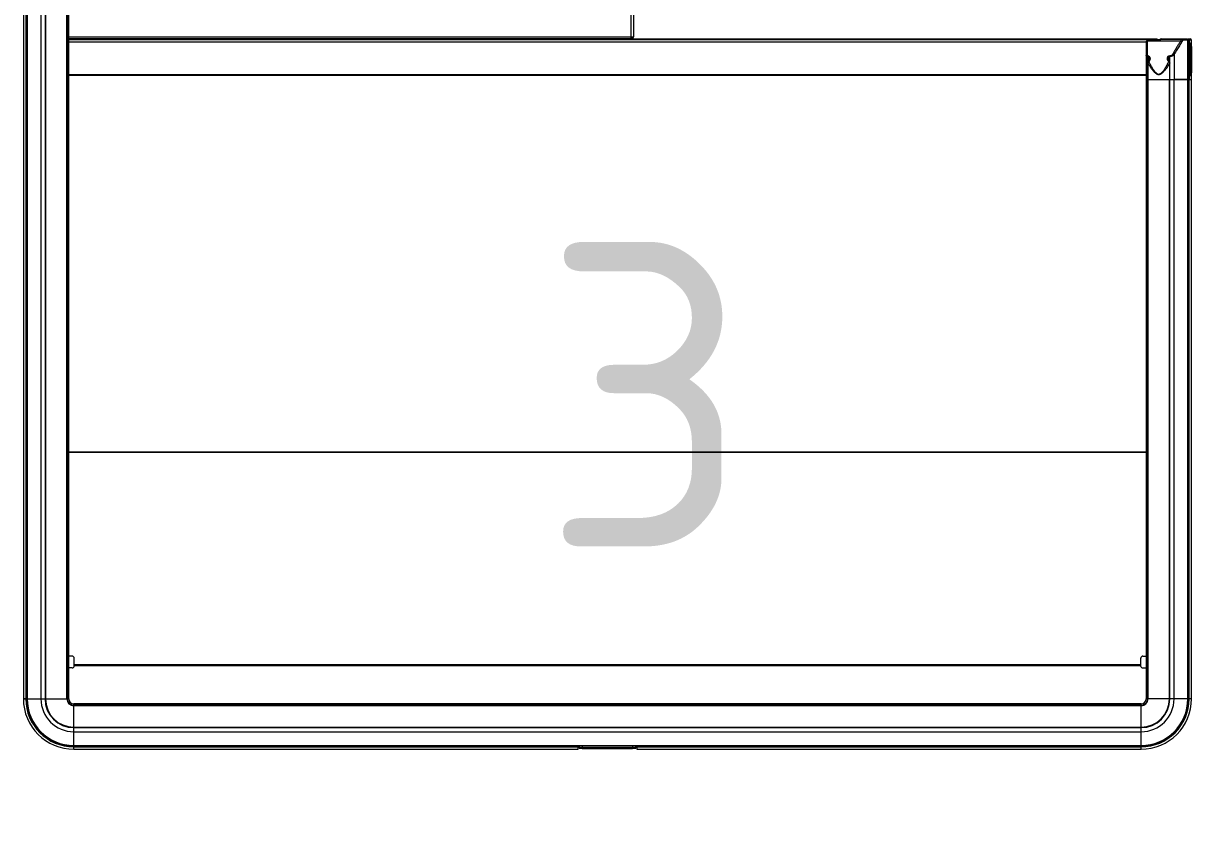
# Model space of a CAD drawing. Extents: x -150237 to 313168, y -187365 to 36962.
# Drawn here: x -37167 to -36017, y -166504 to -165721 of the extents above; entities that cross this region are included whole.
import ezdxf
from ezdxf.enums import TextEntityAlignment as Align

# ---------------------------------------------------------------- set-up
doc = ezdxf.new("R2010")
doc.units = 0
doc.header["$LTSCALE"] = 50
doc.header["$PDMODE"] = 34
doc.header["$PDSIZE"] = 20
doc.layers.get('0').update_dxf_attribs({"linetype": 'CONTINUOUS'})
doc.layers.get('Defpoints').update_dxf_attribs({"linetype": 'CONTINUOUS'})
doc.layers.add('оборудование', color=90, linetype='CONTINUOUS')
doc.styles.get("Standard").update_dxf_attribs({"font": 'isocpeur.ttf'})
doc.dimstyles.get("Standard").update_dxf_attribs({"dimscale": 0, "dimtxt": 180, "dimasz": 75, "dimexe": 0, "dimexo": 0, "dimgap": 30, "dimtad": 1, "dimdec": 0, "dimdsep": 46, "dimtxsty": 'Standard', "dimblk1": 'OPEN30', "dimblk2": 'OPEN30', "dimsah": 1, "dimcen": 25, "dimadec": 0, "dimazin": 0, "dimtfac": 1, "dimtdec": 0, "dimtmove": 0, "dimatfit": 3, "dimldrblk": 'OPEN30', "dimfxl": 1, "dimtolj": 1, "dimtzin": 0, "dimarcsym": 0})

# ---------------------------------------------------------------- blocks, each defined once
blk = doc.blocks.new('*U70')
at = {"layer": 'оборудование', "color": 1, "linetype": 'Continuous', "lineweight": 15}
for p, q in [((2250.3, 0), (49.7, 0)), ((49.7, -0.1), (49.7, 0)), ((49.7, -0.1), (49.7, -0.2)), ((49.7, -0.2), (49.7, -0.3)), ((49.7, -0.3), (49.7, -0.6)), ((49.7, -0.6), (49.7, -0.9)), ((49.7, -0.9), (49.7, -1.3)), ((49.7, -1.3), (49.7, -1.8)), ((49.7, -1.8), (49.7, -2.4)), ((2250.3, -2.4), (49.7, -2.4)), ((49.7, -2.4), (49.7, -3)), ((49.7, -3), (2250.3, -3)), ((49.7, -3.7), (49.7, -3)), ((49.7, -3.7), (49.8, -3.7)), ((2250.3, -3.7), (49.8, -3.7)), ((49.8, -17.2), (49.7, -17.2)), ((49.7, -17.2), (49.7, -21.1)), ((2250.3, -21.3), (49.7, -21.3)), ((49.7, -21.3), (49.7, -21.7)), ((49.7, -21.7), (49.7, -42.9)), ((2250.3, -21.7), (49.7, -21.7)), ((2250.3, -17.2), (49.8, -17.2)), ((49.7, -42.9), (2250.3, -42.9)), ((49.7, -42.9), (49.7, -43.3)), ((49.7, -43.3), (2250.3, -43.3)), ((49.7, -43.4), (49.7, -44.7)), ((49.7, -44.7), (2250.3, -44.7)), ((80.2, -48), (80.2, -44.7)), ((91.7, -48), (91.7, -44.7)), ((292.7, -44.7), (292.7, -1105.3)), ((293.1, -44.7), (293.1, -1105.3)), ((664.1, -44.7), (664.1, -1105.3)), ((664.7, -44.7), (664.7, -1105.3)), ((697.1, -44.7), (697.1, -1105.4)), ((699.4, -44.7), (699.4, -1119)), ((699.5, -572), (699.5, -44.7)), ((699.8, -597.6), (699.8, -44.7)), ((702, -44.7), (702, -598.3)), ((0, -49.7), (0, -546)), ((0, -49.7), (0.1, -49.7)), ((0, -49.7), (0.1, -49.7)), ((0, -49.7), (0, -49.7)), ((0.1, -49.7), (0.3, -49.7)), ((0.2, -49.7), (0.3, -49.7)), ((0.3, -49.7), (0.6, -49.7)), ((0.3, -49.7), (0.4, -49.7)), ((0.6, -49.7), (0.7, -49.7)), ((0.9, -49.7), (1, -49.7)), ((1.1, -49.7), (2.4, -49.7)), ((1.3, -49.7), (1.4, -49.7)), ((1.8, -49.7), (2.3, -49.7)), ((2.3, -49.7), (2.3, -546.3)), ((2.4, -49.7), (3, -49.7)), ((3, -547), (3, -49.7)), ((3, -49.7), (3.7, -49.7)), ((3.7, -49.7), (3.7, -1100.2)), ((17.2, -49.7), (17.2, -1100.2)), ((17.2, -49.7), (21.1, -49.7)), ((21.3, -49.7), (21.3, -1100.3)), ((21.3, -49.7), (21.7, -49.7)), ((21.7, -49.7), (21.7, -1100.3)), ((21.7, -49.7), (42.9, -49.7)), ((42.9, -1100.3), (42.9, -49.7)), ((42.9, -49.7), (43.3, -49.7)), ((43.3, -1100.3), (43.3, -49.7)), ((43.3, -49.7), (44.7, -49.7)), ((44.7, -1100.3), (44.7, -49.7)), ((81.6, -50), (82.5, -50)), ((82.5, -50), (82.5, -1100)), ((82.5, -50), (83.5, -50)), ((83.5, -50), (83.5, -1100)), ((83.5, -50), (89.7, -50)), ((699.5, -70.5), (699.8, -70.5)), ((699.5, -73.5), (699.8, -73.5)), ((699.8, -74.5), (699.5, -74.5)), ((699.5, -75), (699.8, -75)), ((699.5, -77.5), (699.8, -77.5)), ((699.5, -102.5), (699.8, -102.5)), ((699.5, -105), (699.8, -105)), ((699.5, -532.8), (699.8, -532.8)), ((699.5, -535.8), (699.8, -535.8)), ((0, -546), (0.1, -546)), ((0, -546), (0, -546)), ((0.1, -546), (0.3, -546)), ((0.3, -546), (0.6, -546)), ((0.6, -546), (0.9, -546)), ((1, -548), (0.8, -548)), ((0.8, -548), (0.8, -548.2)), ((1, -550.2), (0.8, -550.2)), ((0.8, -550.2), (0.8, -599.5)), ((0.9, -546), (1.3, -546)), ((1, -550.2), (1, -599.7)), ((1.3, -546), (1.8, -546)), ((1.7, -547), (1.7, -550.2)), ((3.1, -547), (1.7, -547)), ((3.1, -550.2), (1.7, -550.2)), ((1.7, -550.2), (1.7, -599.7)), ((1.8, -546), (1.8, -546.3)), ((1.8, -546), (2.3, -546)), ((2.3, -546), (2.2, -546)), ((2.2, -546), (2.2, -546)), ((3.1, -547), (3, -547)), ((3.1, -602.9), (3.1, -547)), ((699.4, -572), (699.5, -572)), ((699.4, -572.8), (699.8, -572.8)), ((699.5, -569.8), (699.8, -569.8)), ((699.5, -578), (699.4, -578)), ((699.5, -1116), (699.5, -578)), ((699.8, -597.6), (699.8, -598.3)), ((700.6, -598.3), (700.6, -598)), ((0, -604), (0, -1100.3)), ((0.1, -604), (0, -604)), ((0, -604), (0, -604)), ((0.3, -604), (0.1, -604)), ((0.6, -604), (0.3, -604)), ((0.9, -604), (0.6, -604)), ((1, -599.5), (0.8, -599.5)), ((1.3, -604), (0.9, -604)), ((1.7, -599.7), (1, -599.7)), ((1.8, -604), (1.3, -604)), ((3.1, -599.7), (1.7, -599.7)), ((1.7, -599.7), (1.7, -603)), ((3.1, -603), (1.7, -603)), ((1.8, -603.6), (1.8, -604)), ((2.3, -604), (1.8, -604)), ((2.2, -603.9), (2.3, -603.9)), ((2.2, -604), (2.2, -603.9)), ((2.3, -603.6), (2.3, -1100.3)), ((3, -1100.3), (3, -602.9)), ((3, -602.9), (3.1, -602.9)), ((699.8, -598.3), (700.6, -598.3)), ((702, -598.3), (741.6, -598.3)), ((702, -598.3), (702, -600.5)), ((741.6, -600.5), (702, -600.5)), ((17.2, -1100.2), (17.2, -1100.3)), ((17.2, -1100.3), (21.1, -1100.3)), ((21.3, -1100.3), (21.7, -1100.3)), ((21.7, -1100.3), (42.9, -1100.3)), ((42.9, -1100.3), (43.3, -1100.3)), ((43.4, -1100.3), (44.7, -1100.3)), ((80.2, -1102), (80.2, -1105.3)), ((81.6, -1100), (82.5, -1100)), ((82.5, -1100), (83.5, -1100)), ((83.5, -1100), (89.7, -1100)), ((91.7, -1102), (91.7, -1105.3)), ((659.7, -1105.3), (49.7, -1105.3)), ((49.7, -1106.7), (49.7, -1105.3)), ((659.7, -1106.7), (49.7, -1106.7)), ((49.7, -1107.1), (49.7, -1106.7)), ((49.7, -1128.3), (49.7, -1107.1)), ((659.7, -1107.1), (49.7, -1107.1)), ((683.5, -1105.3), (659.7, -1105.3)), ((659.7, -1105.3), (659.7, -1106.7)), ((676.1, -1106.7), (659.7, -1106.7)), ((659.7, -1106.7), (659.7, -1107.1)), ((659.7, -1107.1), (659.7, -1128.3)), ((675.8, -1107.1), (659.7, -1107.1)), ((677.3, -1108.1), (677.7, -1108.4)), ((677.4, -1107.1), (682.4, -1107.1)), ((677.9, -1107.4), (677.5, -1107.1)), ((682.3, -1107.6), (678.4, -1107.6)), ((682.4, -1107.1), (682.3, -1107.6)), ((683.1, -1107.2), (683, -1107.7)), ((684.2, -1106.6), (697.6, -1106.6)), ((696.7, -1105.3), (696.5, -1105.3)), ((697, -1105.4), (696.7, -1105.3)), ((697.7, -1106.6), (697.6, -1106.6)), ((697.7, -1139.2), (697.7, -1106.6)), ((698.6, -1117.2), (698.6, -1108.1)), ((698.6, -1108.1), (698.8, -1108.1)), ((698.8, -1117.2), (698.8, -1108.1)), ((677.8, -1126.9), (677.3, -1127.3)), ((698.6, -1117.2), (698.8, -1117.2)), ((699.4, -1119), (699.3, -1119)), ((699.4, -1116), (699.5, -1116)), ((699.5, -1140.4), (699.5, -1120)), ((699.5, -1120), (699.7, -1120)), ((699.7, -1120), (699.7, -1140.4)), ((49.7, -1128.3), (659.7, -1128.3)), ((49.7, -1128.7), (49.7, -1128.3)), ((49.7, -1128.7), (659.7, -1128.7)), ((49.7, -1132.8), (49.7, -1128.9)), ((49.7, -1132.8), (659.6, -1132.8)), ((659.6, -1132.8), (659.7, -1132.8)), ((675.8, -1128.3), (659.7, -1128.3)), ((659.7, -1128.3), (659.7, -1128.7)), ((659.7, -1128.7), (676.1, -1128.7)), ((659.7, -1128.7), (659.7, -1132.8)), ((684.5, -1132.8), (659.7, -1132.8)), ((676.6, -1128), (675.8, -1128.3)), ((682.4, -1128.4), (677.3, -1128.4)), ((677.3, -1128.4), (682.4, -1128.4)), ((677.5, -1128.3), (678.1, -1127.9)), ((678.4, -1127.7), (682.4, -1127.7)), ((683.1, -1127.7), (682.4, -1127.7)), ((682.4, -1127.7), (682.4, -1128.4)), ((682.4, -1128.4), (682.4, -1128.4)), ((683.1, -1128.4), (682.4, -1128.4)), ((683.1, -1127.7), (683.1, -1128.4)), ((683.1, -1128.4), (683.1, -1128.5)), ((49.7, -1146.3), (659.6, -1146.3)), ((49.7, -1147), (49.7, -1146.3)), ((659.7, -1147), (49.7, -1147)), ((49.7, -1147.7), (49.7, -1147)), ((49.7, -1147.7), (659.7, -1147.7)), ((49.7, -1148.2), (49.7, -1147.7)), ((49.7, -1148.9), (49.7, -1147.7)), ((49.7, -1148.7), (49.7, -1148.2)), ((49.7, -1149.1), (49.7, -1148.7)), ((49.7, -1149.4), (49.7, -1149.1)), ((49.7, -1149.7), (49.7, -1149.4)), ((49.7, -1149.7), (49.7, -1149.4)), ((49.7, -1149.9), (49.7, -1149.7)), ((49.7, -1149.8), (49.7, -1149.7)), ((49.7, -1150), (49.7, -1149.9)), ((49.7, -1150), (49.7, -1149.9)), ((49.7, -1150), (659.7, -1150)), ((49.7, -1150), (49.7, -1150)), ((659.7, -1146.3), (659.6, -1146.3)), ((659.7, -1146.3), (698.5, -1146.3)), ((659.7, -1146.6), (659.7, -1146.3)), ((659.7, -1146.6), (659.7, -1147)), ((659.7, -1147.1), (659.7, -1147)), ((698.5, -1147), (659.7, -1147)), ((659.7, -1147.1), (659.7, -1147.7)), ((698.5, -1147.7), (659.7, -1147.7)), ((659.7, -1147.7), (659.7, -1148.6)), ((659.7, -1148.7), (659.7, -1148.9)), ((659.7, -1149.1), (659.7, -1148.9)), ((659.7, -1149.1), (659.7, -1149.2)), ((659.7, -1149.4), (659.7, -1149.2)), ((659.7, -1149.4), (659.7, -1149.5)), ((659.7, -1149.7), (659.7, -1149.5)), ((659.7, -1149.9), (659.7, -1149.7)), ((659.7, -1149.9), (663.3, -1149.9)), ((659.7, -1150), (659.7, -1149.9)), ((659.7, -1150), (659.7, -1150)), ((663.3, -1149.6), (663.3, -1149.5)), ((663.3, -1149.8), (664.3, -1149.8)), ((664.3, -1149.1), (664.3, -1149.2)), ((664.3, -1149.9), (666.3, -1149.9)), ((665.5, -1149), (693.7, -1149)), ((665.5, -1149.1), (693.7, -1149.1)), ((666.3, -1149.7), (666.3, -1149.3)), ((666.3, -1149.9), (666.3, -1149.7)), ((675.7, -1149.9), (666.3, -1149.9)), ((676.4, -1149.9), (677.9, -1149.9)), ((678.6, -1149.8), (678.6, -1149.9)), ((684.3, -1149.9), (678.6, -1149.9)), ((679.3, -1149.9), (679.3, -1149.9)), ((684.7, -1149.9), (686.1, -1149.9)), ((686.1, -1149.8), (690.3, -1149.8)), ((686.5, -1149.8), (686.5, -1149.9)), ((692.3, -1149.9), (686.5, -1149.9)), ((690.5, -1149.4), (691, -1149.4)), ((690.5, -1149.5), (690.5, -1149.4)), ((690.5, -1149.4), (690.8, -1149.4)), ((690.8, -1149.5), (690.5, -1149.5)), ((690.8, -1149.4), (690.8, -1149.5)), ((690.9, -1149.4), (690.8, -1149.4)), ((691.1, -1149.4), (690.8, -1149.4)), ((690.8, -1149.4), (690.8, -1149.4)), ((690.8, -1149.4), (691, -1149.4)), ((690.8, -1149.4), (690.8, -1149.4)), ((690.9, -1149.4), (690.9, -1149.4)), ((691.1, -1149.4), (691.1, -1149.4)), ((691.4, -1149.5), (691.4, -1149.4)), ((691.8, -1149.5), (691.5, -1149.5)), ((691.5, -1149.5), (691.5, -1149.5)), ((691.6, -1149.4), (691.6, -1149.4)), ((692.6, -1149.9), (695.1, -1149.9)), ((695.1, -1149.2), (695.1, -1149.1)), ((695.1, -1149.2), (695.1, -1149.9)), ((695.1, -1149.8), (696.1, -1149.8)), ((696.1, -1149.2), (696.1, -1149.9)), ((696.1, -1149.9), (698.5, -1149.9)), ((698.5, -1141.5), (696.7, -1140.3)), ((699.5, -1140.4), (697.7, -1139.2)), ((698.5, -1146.3), (698.5, -1147)), ((698.5, -1147.7), (698.5, -1147)), ((698.5, -1149.9), (698.5, -1147.7)), ((699.7, -1140.4), (699.5, -1140.4)), ((699.7, -1146.5), (699.7, -1146.8))]:
    blk.add_line(p, q, dxfattribs=at)
at = {"layer": 'оборудование', "color": 1, "linetype": 'Continuous', "lineweight": 15, "flags": 128}
for points in [[(699.5, -572), (699.4, -572.6), (699.4, -572.8)], [(699.4, -577.2), (699.4, -577.4), (699.5, -578)], [(677.5, -1107.1), (677.6, -1107.1), (677.6, -1107.3), (677.6, -1107.5), (677.5, -1107.8), (677.3, -1108.1)], [(677.9, -1107.4), (678, -1107.4), (678, -1107.6), (678, -1107.8), (677.9, -1108.1), (677.7, -1108.4)], [(684.2, -1106.6), (684.2, -1106.3), (684.2, -1106.1), (684.1, -1105.9), (684, -1105.7), (683.9, -1105.5), (683.8, -1105.4), (683.7, -1105.3), (683.5, -1105.3)], [(677.8, -1126.9), (678, -1127.2), (678.1, -1127.5), (678.1, -1127.7), (678.1, -1127.9), (678, -1127.9)], [(699.5, -1116), (699.4, -1116.6), (699.4, -1116.8)], [(677.5, -1128.3), (677.5, -1128.3), (677.6, -1128.1), (677.6, -1127.9), (677.5, -1127.6), (677.3, -1127.3)]]:
    blk.add_lwpolyline(points, dxfattribs=at)
at = {"layer": 'оборудование', "color": 1, "linetype": 'Continuous', "lineweight": 15}
for centre, radius, start, end in [((49.7, -49.7), 49.7, 90.0004, 180), ((49.7, -49.7), 47.3, 90, 180), ((49.7, -49.7), 46.7, 90, 180), ((49.7, -49.7), 46, 90, 180), ((49.7, -49.7), 32.5, 90, 180), ((49.7, -49.7), 28.4, 89.9975, 179.996), ((49.7, -49.7), 28, 90, 180), ((49.7, -49.7), 6.83, 90, 180), ((49.7, -49.7), 6.39, 89.9826, 180), ((49.7, -49.7), 5, 90, 180), ((82, -48.3), 1.79, 171.9509, 258.5802), ((89.7, -48), 2, 270, 0), ((1.7, -602.3), 0.7, 180, 270), ((49.7, -1100.3), 49.7, 180.0004, 270), ((49.7, -1100.3), 47.3, 180, 270), ((49.7, -1100.3), 46.7, 180, 270), ((49.7, -1100.3), 46, 180, 270), ((49.7, -1100.3), 32.5, 180, 270), ((49.7, -1100.3), 28.4, 179.9975, 269.996), ((49.7, -1100.3), 28, 180, 270), ((49.7, -1100.3), 6.83, 180, 270), ((49.7, -1100.3), 6.39, 179.9826, 270), ((49.7, -1100.3), 5, 180, 270), ((82, -1101.8), 1.79, 101.4189, 188.0484), ((89.7, -1102), 2, 0, 90), ((675.7, -1107.1), 1.06, 339.1988, 20.7604), ((680.6, -1116.6), 9.16, 75.0861, 79.395), ((680.7, -1116.1), 9.18, 75.131, 79.4472), ((696.7, -1106.4), 1.06, 350.3884, 89.6627), ((696.4, -1106.5), 1.19, 355.9211, 73.3098), ((698.5, -1120), 1.25, 0, 43.946), ((675.6, -1128.3), 1.09, 340.8362, 19.4995), ((680.7, -1143.9), 15.5, 81.285, 83.8009), ((683.3, -1131.1), 2.1, 306.4546, 340.3512), ((696.2, -1138.9), 1.49, 286.4389, 349.0318), ((698.5, -1148.6), 1.25, 270, 0)]:
    blk.add_arc(centre, radius, start, end, dxfattribs=at)
for centre, ratio, start_param in [((698.8, -946.8), 0.563237, 3.076466), ((699.9, -946.8), 0.624207, 3.076177)]:
    blk.add_ellipse(centre, major_axis=(0, 203), ratio=ratio, start_param=start_param, end_param=3.077671, dxfattribs=at)
for points, knots in [([(49.7, -2.4), (49.7, -1.7), (49.7, -0.5), (49.7, 0.1), (49.7, 0), (49.7, -0.1)], [0, 0, 0, 0, 0.464529, 0.929058, 1, 1, 1, 1]), ([(49.7, -2.4), (49.7, -2.4), (49.7, -2.4), (49.7, -2.7), (49.7, -2.9), (49.7, -3), (49.7, -3)], [0, 0, 0, 0, 0.312751, 0.625502, 0.938284, 1, 1, 1, 1]), ([(49.7, -3), (49.7, -3.1), (49.7, -3.3), (49.7, -3.6), (49.7, -3.6), (49.7, -3.7)], [0, 0, 0, 0, 0.323428, 0.646817, 1, 1, 1, 1]), ([(49.7, -3.7), (49.7, -4.5), (49.7, -5.6), (49.7, -7.8), (49.7, -10), (49.7, -12.9), (49.7, -15.8), (49.7, -17.2)], [0, 0, 0, 0, 0.292467, 0.4386, 0.585269, 0.791121, 1, 1, 1, 1]), ([(49.7, -3.7), (49.7, -4.4), (49.7, -5.6), (49.7, -7.8), (49.7, -10), (49.7, -12.9), (49.7, -15.8), (49.7, -17.2)], [0, 0, 0, 0, 0.294332, 0.441396, 0.589009, 0.793024, 1, 1, 1, 1]), ([(49.7, -17.2), (49.7, -17.6), (49.7, -18.4), (49.7, -19.8), (49.7, -20.7), (49.7, -21)], [0, 0, 0, 0, 0.388609, 0.777229, 1, 1, 1, 1]), ([(49.7, -21.3), (49.7, -21.3), (49.7, -21.2), (49.7, -21.3), (49.7, -21.5), (49.7, -21.7), (49.7, -21.7)], [0, 0, 0, 0, 0.017259, 0.412003, 0.806746, 1, 1, 1, 1]), ([(49.7, -21.7), (49.7, -22.4), (49.7, -23.8), (49.7, -26.2), (49.7, -28.8), (49.7, -31.5), (49.7, -34.2), (49.7, -36.9), (49.7, -39.4), (49.7, -41.4), (49.7, -42.5), (49.7, -42.9)], [0, 0, 0, 0, 0.116692, 0.233385, 0.350076, 0.466769, 0.583461, 0.700153, 0.816847, 0.93354, 1, 1, 1, 1]), ([(49.7, -43.3), (49.7, -43.3), (49.7, -43.3), (49.7, -43.1), (49.7, -42.9), (49.7, -42.9)], [0, 0, 0, 0, 0.397504, 0.795054, 1, 1, 1, 1]), ([(49.7, -43.5), (49.7, -43.5), (49.7, -43.8), (49.7, -44.2), (49.7, -44.5), (49.7, -44.7), (49.7, -44.7), (49.7, -44.7)], [0, 0, 0, 0, 0.042709, 0.333187, 0.623662, 0.914118, 1, 1, 1, 1]), ([(0.6, -49.7), (0.6, -49.7), (0.7, -49.7), (0.9, -49.7), (1, -49.7)], [0, 0, 0, 0, 0.076914, 1, 1, 1, 1]), ([(2.4, -49.7), (2.4, -49.7), (2.4, -49.7), (2.7, -49.7), (2.9, -49.7), (3, -49.7), (3, -49.7)], [0, 0, 0, 0, 0.312755, 0.625544, 0.938283, 1, 1, 1, 1]), ([(3.7, -49.7), (3.6, -49.7), (3.6, -49.7), (3.3, -49.7), (3.1, -49.7), (3, -49.7)], [0, 0, 0, 0, 0.323431, 0.646835, 1, 1, 1, 1]), ([(3.7, -49.7), (4.4, -49.7), (5.6, -49.7), (7.8, -49.7), (10, -49.7), (12.9, -49.7), (15.8, -49.7), (17.2, -49.7)], [0, 0, 0, 0, 0.294332, 0.441396, 0.589008, 0.793023, 1, 1, 1, 1]), ([(3.7, -49.7), (4.2, -49.7), (5.2, -49.7), (7.3, -49.7), (9.9, -49.7), (13.1, -49.7), (15.9, -49.7), (17.2, -49.7)], [0, 0, 0, 0, 0.210211, 0.410235, 0.599269, 0.80742, 1, 1, 1, 1]), ([(17.2, -49.7), (17.6, -49.7), (18.4, -49.7), (19.8, -49.7), (20.7, -49.7), (21, -49.7)], [0, 0, 0, 0, 0.388603, 0.777227, 1, 1, 1, 1]), ([(21.3, -49.7), (21.3, -49.7), (21.2, -49.7), (21.3, -49.7), (21.5, -49.7), (21.7, -49.7), (21.7, -49.7)], [0, 0, 0, 0, 0.023065, 0.415486, 0.807959, 1, 1, 1, 1]), ([(21.7, -49.7), (22.4, -49.7), (23.8, -49.7), (26.2, -49.7), (28.8, -49.7), (31.5, -49.7), (34.2, -49.7), (36.9, -49.7), (39.4, -49.7), (41.4, -49.7), (42.5, -49.7), (42.9, -49.7)], [0, 0, 0, 0, 0.116691, 0.233386, 0.350079, 0.466772, 0.583463, 0.700152, 0.816846, 0.933538, 1, 1, 1, 1]), ([(42.9, -49.7), (43, -49.7), (43.2, -49.7), (43.3, -49.7), (43.3, -49.7), (43.3, -49.7)], [0, 0, 0, 0, 0.397529, 0.795061, 1, 1, 1, 1]), ([(43.3, -49.7), (43.4, -49.7), (43.7, -49.7), (44.2, -49.7), (44.5, -49.7), (44.7, -49.7), (44.7, -49.7), (44.7, -49.7)], [0, 0, 0, 0, 0.104517, 0.376222, 0.647956, 0.919666, 1, 1, 1, 1]), ([(1.7, -547), (1.6, -547), (1.4, -547), (1.1, -547.1), (1, -547.4), (1, -547.6), (1, -547.7)], [0, 0, 0, 0, 0.249989, 0.499989, 0.749998, 1, 1, 1, 1]), ([(1, -547.7), (1, -547.7), (1, -547.8), (1, -548.4), (1, -549.2), (1, -549.9), (1, -550.2)], [0, 0, 0, 0, 0.249999, 0.500003, 0.750001, 1, 1, 1, 1]), ([(1.7, -550.2), (1.6, -550.2), (1.4, -550.2), (1.1, -550.2), (1, -550.2), (1, -550.2), (1, -550.2)], [0, 0, 0, 0, 0.249991, 0.5, 0.750009, 1, 1, 1, 1]), ([(2.4, -547), (2.3, -546.9), (2.1, -546.8), (1.9, -546.5), (1.8, -546.3), (1.8, -546.1), (2, -546), (2.1, -546), (2.2, -546)], [0, 0, 0, 0, 0.172555, 0.343743, 0.550557, 0.707465, 0.864946, 1, 1, 1, 1]), ([(2.3, -546.3), (2.3, -546.3), (2.3, -546.3), (2.4, -546.5), (2.6, -546.7), (2.8, -546.9), (3, -546.9), (3, -547)], [0, 0, 0, 0, 0.055693, 0.314579, 0.6135289, 0.8937293, 1, 1, 1, 1]), ([(702, -598.3), (701.7, -598.3), (701.2, -598.1), (700.5, -598), (700, -597.8), (699.8, -597.7), (699.8, -597.6), (699.8, -597.6)], [0, 0, 0, 0, 0.2191476, 0.4383133, 0.65748, 0.8766474, 1, 1, 1, 1]), ([(1, -599.7), (1, -600), (1, -600.5), (1, -601.1), (1, -601.5), (1, -601.9), (1, -602.2), (1, -602.2), (1, -602.3)], [0, 0, 0, 0, 0.239444, 0.369913, 0.500004, 0.630473, 0.760562, 1, 1, 1, 1]), ([(2.2, -603.9), (2.1, -603.9), (2, -603.9), (1.8, -603.8), (1.8, -603.6), (1.9, -603.4), (2, -603.2), (2.3, -603), (2.4, -602.9), (2.4, -602.9)], [0, 0, 0, 0, 0.14039, 0.280744, 0.423368, 0.579145, 0.759093, 0.964263, 1, 1, 1, 1]), ([(3, -602.9), (2.9, -603), (2.7, -603.1), (2.5, -603.4), (2.3, -603.6), (2.3, -603.6), (2.4, -603.6)], [0, 0, 0, 0, 0.265902, 0.594085, 0.924212, 1, 1, 1, 1]), ([(699.8, -598.3), (699.8, -598.6), (699.8, -599.1), (700.2, -599.7), (700.8, -600.2), (701.4, -600.5), (701.8, -600.5), (702, -600.5)], [0, 0, 0, 0, 0.219144, 0.438311, 0.657475, 0.876648, 1, 1, 1, 1]), ([(700.6, -598.3), (700.6, -598.5), (700.6, -598.8), (700.9, -599.2), (701.3, -599.6), (701.6, -599.7), (701.9, -599.7), (702, -599.7)], [0, 0, 0, 0, 0.225565, 0.451162, 0.676753, 0.902344, 1, 1, 1, 1]), ([(0, -1100.3), (4.4, -1100.3), (5.5, -1100.3), (7.7, -1100.3), (9.9, -1100.3), (12.9, -1100.3), (15.8, -1100.3), (17.2, -1100.3)], [0, 0, 0, 0, 0.292467, 0.438601, 0.585268, 0.79112, 1, 1, 1, 1]), ([(3.7, -1100.3), (4.4, -1100.3), (5.6, -1100.3), (7.8, -1100.3), (10, -1100.3), (12.9, -1100.3), (15.8, -1100.3), (17.2, -1100.3)], [0, 0, 0, 0, 0.294332, 0.441396, 0.589008, 0.793023, 1, 1, 1, 1]), ([(17.2, -1100.3), (17.6, -1100.3), (18.4, -1100.3), (19.8, -1100.3), (20.7, -1100.3), (21, -1100.3)], [0, 0, 0, 0, 0.388603, 0.777227, 1, 1, 1, 1]), ([(21.3, -1100.3), (21.3, -1100.3), (21.2, -1100.3), (21.3, -1100.3), (21.5, -1100.3), (21.7, -1100.3), (21.7, -1100.3)], [0, 0, 0, 0, 0.017276, 0.412022, 0.806821, 1, 1, 1, 1]), ([(21.7, -1100.3), (22.4, -1100.3), (23.8, -1100.3), (26.2, -1100.3), (28.8, -1100.3), (31.5, -1100.3), (34.2, -1100.3), (36.9, -1100.3), (39.4, -1100.3), (41.4, -1100.3), (42.5, -1100.3), (42.9, -1100.3)], [0, 0, 0, 0, 0.116691, 0.233386, 0.350079, 0.466772, 0.583463, 0.700152, 0.816846, 0.933538, 1, 1, 1, 1]), ([(43.3, -1100.3), (43.3, -1100.3), (43.3, -1100.3), (43.1, -1100.3), (42.9, -1100.3), (42.9, -1100.3)], [0, 0, 0, 0, 0.397519, 0.795084, 1, 1, 1, 1]), ([(43.5, -1100.3), (43.5, -1100.3), (43.8, -1100.3), (44.2, -1100.3), (44.5, -1100.3), (44.7, -1100.3), (44.7, -1100.3), (44.7, -1100.3)], [0, 0, 0, 0, 0.042732, 0.333183, 0.623666, 0.914123, 1, 1, 1, 1]), ([(49.7, -1106.6), (49.7, -1106.5), (49.7, -1106.2), (49.7, -1105.8), (49.7, -1105.5), (49.7, -1105.3), (49.7, -1105.3), (49.7, -1105.3)], [0, 0, 0, 0, 0.063323, 0.347528, 0.631764, 0.915968, 1, 1, 1, 1]), ([(49.7, -1107.1), (49.7, -1107), (49.7, -1106.8), (49.7, -1106.7), (49.7, -1106.7), (49.7, -1106.7)], [0, 0, 0, 0, 0.397551, 0.795072, 1, 1, 1, 1]), ([(49.7, -1128.3), (49.7, -1127.6), (49.7, -1126.2), (49.7, -1123.8), (49.7, -1121.2), (49.7, -1118.5), (49.7, -1115.8), (49.7, -1113.1), (49.7, -1110.6), (49.7, -1108.6), (49.7, -1107.5), (49.7, -1107.1)], [0, 0, 0, 0, 0.116692, 0.233384, 0.350078, 0.46677, 0.583462, 0.700154, 0.816845, 0.933538, 1, 1, 1, 1]), ([(675.8, -1128.3), (675.3, -1128), (674.2, -1127.3), (672.5, -1126.2), (670.9, -1125.1), (669.5, -1124.1), (668.3, -1123.2), (667.3, -1122.3), (666.4, -1121.4), (665.7, -1120.6), (665.1, -1119.7), (664.6, -1118.8), (664.5, -1117.7), (664.6, -1116.9), (664.9, -1116.2), (665.2, -1115.6), (665.6, -1114.9), (666.4, -1114.1), (667.3, -1113.2), (668.3, -1112.3), (669.3, -1111.4), (670.4, -1110.7), (671.5, -1109.9), (672.5, -1109.2), (673.7, -1108.4), (674.8, -1107.8), (675.5, -1107.3), (675.8, -1107.1)], [0, 0, 0, 0, 0.062388, 0.124648, 0.194527, 0.249367, 0.292422, 0.334104, 0.373821, 0.407556, 0.436545, 0.467997, 0.499425, 0.530824, 0.546008, 0.562328, 0.591387, 0.625232, 0.665388, 0.707428, 0.750667, 0.790935, 0.831069, 0.875112, 0.912774, 0.963954, 1, 1, 1, 1]), ([(677.3, -1127.3), (676.1, -1126.7), (673.8, -1125.6), (670.9, -1123.9), (668.6, -1122.4), (667, -1121.1), (665.9, -1120.1), (665.3, -1119.2), (665.1, -1118.7), (664.9, -1118.3), (664.9, -1117.7), (664.9, -1117.2), (665.1, -1116.5), (665.6, -1115.8), (666.3, -1115), (667.1, -1114.3), (668, -1113.5), (669.2, -1112.7), (670.7, -1111.7), (672.7, -1110.5), (675, -1109.3), (676.6, -1108.5), (677.3, -1108.1)], [0, 0, 0, 0, 0.124134, 0.248722, 0.316669, 0.373481, 0.436156, 0.452686, 0.46767, 0.483884, 0.499226, 0.514569, 0.530733, 0.56222, 0.59114, 0.625246, 0.662094, 0.703892, 0.750745, 0.831918, 0.916603, 1, 1, 1, 1]), ([(676.1, -1106.7), (676.1, -1106.7), (676, -1106.7), (675.9, -1106.9), (675.9, -1107.1), (675.8, -1107.1)], [0, 0, 0, 0, 0.458142, 0.698477, 1, 1, 1, 1]), ([(675.8, -1107.1), (676, -1107.2), (676.3, -1107.3), (676.6, -1107.4), (676.7, -1107.5)], [0, 0, 0, 0, 0.4782703, 1, 1, 1, 1]), ([(676.7, -1106.8), (676.6, -1106.7), (676.5, -1106.7), (676.4, -1106.7), (676.3, -1106.7), (676.2, -1106.7), (676.2, -1106.7), (676.1, -1106.7)], [0, 0, 0, 0, 0.360163, 0.596351, 0.695734, 0.79252, 1, 1, 1, 1]), ([(677.5, -1107.1), (677.4, -1107), (677.1, -1106.9), (676.8, -1106.8), (676.7, -1106.8)], [0, 0, 0, 0, 0.550055, 1, 1, 1, 1]), ([(676.7, -1107.5), (676.8, -1107.6), (677.1, -1107.8), (677.2, -1108), (677.3, -1108.1)], [0, 0, 0, 0, 0.4752598, 1, 1, 1, 1]), ([(683, -1107.7), (682.9, -1107.8), (682.9, -1107.9), (682.8, -1108.2), (682.5, -1108.5), (681.7, -1109), (680.6, -1109.2), (679.1, -1109.1), (678.2, -1108.6), (677.7, -1108.4)], [0, 0, 0, 0, 0.030613, 0.063256, 0.126214, 0.251697, 0.501508, 0.750239, 1, 1, 1, 1]), ([(679.7, -1107.9), (679.3, -1107.8), (678.7, -1107.8), (678.1, -1107.5), (677.9, -1107.4)], [0, 0, 0, 0, 0.571984, 1, 1, 1, 1]), ([(682.3, -1107.6), (682.3, -1107.6), (681.9, -1107.8), (681, -1107.8), (680.1, -1107.8), (679.7, -1107.9)], [0, 0, 0, 0, 0.030235, 0.4993, 1, 1, 1, 1]), ([(682.4, -1107.1), (682.4, -1106.9), (682.4, -1106.7), (682.6, -1106.2), (682.8, -1105.7), (683.1, -1105.5), (683.3, -1105.3), (683.4, -1105.3), (683.5, -1105.3)], [0, 0, 0, 0, 0.123069, 0.251568, 0.501011, 0.751476, 0.84399, 1, 1, 1, 1]), ([(683.1, -1107.2), (683.1, -1107.2), (683.1, -1107), (683.3, -1106.8), (683.7, -1106.6), (684, -1106.6), (684.2, -1106.6)], [0, 0, 0, 0, 0.116281, 0.251552, 0.502552, 1, 1, 1, 1]), ([(696.5, -1105.3), (695.3, -1105.3), (692.9, -1105.3), (688.5, -1105.3), (685.2, -1105.3), (683.5, -1105.3)], [0, 0, 0, 0, 0.333227, 0.66676, 1, 1, 1, 1]), ([(698.8, -1108.1), (698.7, -1107.8), (698.7, -1107.2), (698.3, -1106.3), (697.7, -1105.6), (697.2, -1105.4), (697, -1105.4)], [0, 0, 0, 0, 0.225812, 0.473599, 0.734098, 1, 1, 1, 1]), ([(697.7, -1106.6), (697.8, -1106.6), (698, -1106.7), (698.3, -1107), (698.5, -1107.4), (698.6, -1107.8), (698.6, -1108), (698.6, -1108.1)], [0, 0, 0, 0, 0.2506699, 0.5004241, 0.7496022, 0.8756872, 1, 1, 1, 1]), ([(677.8, -1126.9), (678.3, -1126.7), (679.2, -1126.2), (680.7, -1126.1), (682, -1126.4), (682.7, -1126.9), (683, -1127.3), (683.1, -1127.5), (683.1, -1127.7), (683.1, -1127.7)], [0, 0, 0, 0, 0.249569, 0.498908, 0.748632, 0.873849, 0.936747, 0.969022, 1, 1, 1, 1]), ([(698.6, -1117.2), (698.6, -1117.5), (698.6, -1118.1), (698.8, -1118.9), (699.1, -1119.6), (699.4, -1119.9), (699.5, -1120)], [0, 0, 0, 0, 0.249208, 0.499052, 0.749258, 1, 1, 1, 1]), ([(699.4, -1119.1), (699.3, -1119), (699.1, -1118.8), (698.9, -1118.4), (698.8, -1117.9), (698.8, -1117.4), (698.8, -1117.2)], [0, 0, 0, 0, 0.252348, 0.50132, 0.748436, 1, 1, 1, 1]), ([(699.5, -1120), (699.6, -1119.9), (699.6, -1119.7), (699.6, -1119.5), (699.5, -1119.3), (699.4, -1119.2), (699.4, -1119.1)], [0, 0, 0, 0, 0.3024137, 0.5127742, 0.795172, 1, 1, 1, 1]), ([(49.7, -1128.7), (49.7, -1128.7), (49.7, -1128.8), (49.7, -1128.7), (49.7, -1128.5), (49.7, -1128.4), (49.7, -1128.3)], [0, 0, 0, 0, 0.023065, 0.415482, 0.807923, 1, 1, 1, 1]), ([(49.7, -1132.8), (49.7, -1132.4), (49.7, -1131.6), (49.7, -1130.2), (49.7, -1129.3), (49.7, -1129)], [0, 0, 0, 0, 0.388614, 0.777226, 1, 1, 1, 1]), ([(49.7, -1146.3), (49.7, -1145.8), (49.7, -1144.8), (49.7, -1142.7), (49.7, -1140.1), (49.7, -1136.9), (49.7, -1134.1), (49.7, -1132.8)], [0, 0, 0, 0, 0.210212, 0.410236, 0.59927, 0.807419, 1, 1, 1, 1]), ([(49.7, -1146.3), (49.7, -1145.6), (49.7, -1144.4), (49.7, -1142.2), (49.7, -1140), (49.7, -1137.1), (49.7, -1134.2), (49.7, -1132.8)], [0, 0, 0, 0, 0.294332, 0.441396, 0.589008, 0.793023, 1, 1, 1, 1]), ([(659.7, -1146.3), (659.7, -1145.6), (659.7, -1144.5), (659.7, -1142.3), (659.7, -1140.1), (659.7, -1137.1), (659.7, -1134.2), (659.7, -1132.8)], [0, 0, 0, 0, 0.292467, 0.4386, 0.585269, 0.791121, 1, 1, 1, 1]), ([(659.7, -1132.8), (659.7, -1133.8), (659.7, -1135.7), (659.7, -1138.1), (659.7, -1140.2), (659.7, -1142.5), (659.7, -1144.6), (659.7, -1145.8), (659.7, -1146.3)], [0, 0, 0, 0, 0.1359451, 0.2730252, 0.408898, 0.5454009, 0.7719226, 1, 1, 1, 1]), ([(676.1, -1128.7), (676.1, -1128.7), (676, -1128.7), (675.9, -1128.5), (675.9, -1128.4), (675.8, -1128.3)], [0, 0, 0, 0, 0.378447, 0.665696, 1, 1, 1, 1]), ([(676.1, -1128.7), (676.1, -1128.7), (676.2, -1128.7), (676.2, -1128.7), (676.3, -1128.7), (676.5, -1128.7), (676.6, -1128.7), (676.6, -1128.7)], [0, 0, 0, 0, 0.214056, 0.310763, 0.408431, 0.640609, 1, 1, 1, 1]), ([(676.6, -1128), (676.7, -1127.9), (677, -1127.7), (677.2, -1127.4), (677.3, -1127.3)], [0, 0, 0, 0, 0.475985, 1, 1, 1, 1]), ([(676.6, -1128.7), (676.8, -1128.7), (677.1, -1128.6), (677.4, -1128.4), (677.5, -1128.3)], [0, 0, 0, 0, 0.448082, 1, 1, 1, 1]), ([(678.1, -1127.9), (678.3, -1127.8), (678.8, -1127.5), (679.4, -1127.5), (679.8, -1127.4)], [0, 0, 0, 0, 0.429927, 1, 1, 1, 1]), ([(679.8, -1127.4), (679.8, -1127.4), (680.3, -1127.4), (681, -1127.5), (681.8, -1127.5), (682.2, -1127.6), (682.3, -1127.7), (682.4, -1127.7), (682.4, -1127.7), (682.4, -1127.7), (682.4, -1127.7)], [0, 0, 0, 0, 0.026793, 0.514375, 0.761238, 0.929995, 0.975474, 0.989612, 0.995101, 1, 1, 1, 1]), ([(684.5, -1132.8), (684.3, -1132.6), (683.7, -1132.1), (682.9, -1131.1), (682.5, -1130), (682.4, -1129.1), (682.4, -1128.7), (682.4, -1128.4)], [0, 0, 0, 0, 0.249872, 0.499712, 0.749429, 0.875814, 1, 1, 1, 1]), ([(685.3, -1131.8), (684.7, -1131.5), (683.9, -1130.9), (683.2, -1129.8), (683, -1129.1), (683.1, -1128.7), (683.1, -1128.5)], [0, 0, 0, 0, 0.498664, 0.74841, 0.876066, 1, 1, 1, 1]), ([(696.7, -1140.3), (695.5, -1139.6), (693.2, -1138), (689.1, -1135.5), (686.1, -1133.7), (684.5, -1132.8)], [0, 0, 0, 0, 0.334071, 0.665999, 1, 1, 1, 1]), ([(697.7, -1139.2), (696.8, -1138.6), (695.1, -1137.5), (692.1, -1135.7), (688.8, -1133.8), (686.5, -1132.5), (685.3, -1131.8)], [0, 0, 0, 0, 0.243265, 0.500026, 0.74912, 1, 1, 1, 1]), ([(49.7, -1146.3), (49.7, -1146.4), (49.7, -1146.4), (49.7, -1146.7), (49.7, -1146.9), (49.7, -1147)], [0, 0, 0, 0, 0.323418, 0.646828, 1, 1, 1, 1]), ([(49.7, -1147.7), (49.7, -1147.6), (49.7, -1147.6), (49.7, -1147.3), (49.7, -1147.1), (49.7, -1147), (49.7, -1147)], [0, 0, 0, 0, 0.312739, 0.625511, 0.938234, 1, 1, 1, 1]), ([(49.7, -1149.4), (49.7, -1149.4), (49.7, -1149.3), (49.7, -1149.1), (49.7, -1149)], [0, 0, 0, 0, 0.076915, 1, 1, 1, 1]), ([(663.3, -1149.2), (663.3, -1149.2), (663.3, -1149.2), (663.7, -1149.1), (664.3, -1149.1), (664.9, -1149), (665.4, -1149), (665.5, -1149)], [0, 0, 0, 0, 0.215641, 0.431295, 0.646704, 0.861366, 1, 1, 1, 1]), ([(663.3, -1149.1), (663.3, -1149.5), (663.3, -1149.9), (663.3, -1149.8), (663.3, -1149.7)], [0, 0, 0, 0, 0.858028, 1, 1, 1, 1]), ([(663.3, -1149.8), (663.3, -1149.9), (663.3, -1150), (663.3, -1149.6), (663.3, -1149.2)], [0, 0, 0, 0, 0.141972, 1, 1, 1, 1]), ([(664.3, -1149.2), (664.3, -1149.2), (664.3, -1149.2), (664.5, -1149.2), (664.8, -1149.1), (665.2, -1149.1), (665.4, -1149.1), (665.5, -1149.1)], [0, 0, 0, 0, 0.215614, 0.431232, 0.646578, 0.8612, 1, 1, 1, 1]), ([(664.3, -1149.8), (664.3, -1149.9), (664.3, -1150), (664.3, -1149.6), (664.3, -1149.2)], [0, 0, 0, 0, 0.141975, 1, 1, 1, 1]), ([(666.3, -1149.3), (666.8, -1149.3), (668.2, -1149.3), (670.5, -1149.4), (673.5, -1149.5), (676.6, -1149.6), (679.6, -1149.7), (682.1, -1149.8), (683.8, -1149.9), (684.5, -1149.9), (684.7, -1149.9)], [0, 0, 0, 0, 0.05664, 0.170075, 0.285222, 0.442319, 0.603967, 0.761259, 0.923135, 1, 1, 1, 1]), ([(666.3, -1149.6), (666.5, -1149.6), (667.6, -1149.6), (669.4, -1149.6), (671.6, -1149.7), (673.4, -1149.7), (674.9, -1149.8), (676.1, -1149.8), (677.2, -1149.8), (677.6, -1149.8), (677.9, -1149.8)], [0, 0, 0, 0, 0.041783, 0.209333, 0.376878, 0.544418, 0.62802, 0.795558, 0.879162, 1, 1, 1, 1]), ([(678.6, -1149.9), (678.5, -1149.9), (678.1, -1149.9), (677.1, -1149.9), (675.6, -1149.9), (674.1, -1149.8), (672.4, -1149.8), (671, -1149.8), (668.8, -1149.7), (667.4, -1149.7), (666.3, -1149.7)], [0, 0, 0, 0, 0.038183, 0.191301, 0.344412, 0.497521, 0.573923, 0.727035, 0.80344, 1, 1, 1, 1]), ([(666.3, -1149.7), (666.5, -1149.7), (667.3, -1149.8), (668.8, -1149.8), (670.6, -1149.8), (672.3, -1149.8), (673.8, -1149.9), (675, -1149.9), (675.8, -1149.9), (676.2, -1149.9), (676.4, -1149.9)], [0, 0, 0, 0, 0.0390587, 0.1955902, 0.3521204, 0.5086472, 0.6651696, 0.8216941, 0.8998385, 1, 1, 1, 1]), ([(680.5, -1149.7), (680.7, -1149.7), (681.4, -1149.6), (682.9, -1149.6), (684.4, -1149.5), (685.2, -1149.5)], [0, 0, 0, 0, 0.106383, 0.533224, 1, 1, 1, 1]), ([(686.5, -1149.9), (686.5, -1149.9), (686.2, -1149.9), (685.3, -1149.9), (683.5, -1149.8), (681.5, -1149.7), (680.5, -1149.7)], [0, 0, 0, 0, 0.0532, 0.266287, 0.62712, 1, 1, 1, 1]), ([(681.5, -1149.6), (681.9, -1149.6), (683.2, -1149.7), (684.9, -1149.8), (685.7, -1149.8), (686.1, -1149.8)], [0, 0, 0, 0, 0.1889972, 0.6583711, 1, 1, 1, 1]), ([(685.2, -1149.5), (685.5, -1149.5), (686.8, -1149.6), (688.8, -1149.7), (690.7, -1149.8), (692, -1149.9), (692.4, -1149.9), (692.6, -1149.9)], [0, 0, 0, 0, 0.072591, 0.363656, 0.654737, 0.868732, 1, 1, 1, 1]), ([(689.7, -1149.4), (689.7, -1149.4), (689.8, -1149.4), (690, -1149.4), (690.4, -1149.3), (690.8, -1149.3), (691.3, -1149.3), (691.8, -1149.3), (692.2, -1149.4), (692.5, -1149.4), (692.6, -1149.4), (692.6, -1149.4), (692.5, -1149.5), (692.3, -1149.5), (691.9, -1149.5), (691.5, -1149.5), (691, -1149.5), (690.5, -1149.5), (690.1, -1149.5), (689.8, -1149.5), (689.7, -1149.4), (689.7, -1149.4), (689.7, -1149.4)], [0, 0, 0, 0, 0.053855, 0.107713, 0.161522, 0.215206, 0.268755, 0.322235, 0.375748, 0.429381, 0.483148, 0.500052, 0.553875, 0.6077, 0.661463, 0.715116, 0.768682, 0.822209, 0.875755, 0.929375, 0.983094, 1, 1, 1, 1]), ([(692.3, -1149.4), (692.3, -1149.4), (692.3, -1149.5), (692.1, -1149.5), (691.8, -1149.5), (691.4, -1149.5), (691, -1149.5), (690.6, -1149.5), (690.3, -1149.5), (690, -1149.5), (690, -1149.4), (689.9, -1149.4), (690, -1149.4), (690.2, -1149.4), (690.5, -1149.4), (690.9, -1149.3), (691.3, -1149.3), (691.7, -1149.4), (692, -1149.4), (692.2, -1149.4), (692.3, -1149.4), (692.3, -1149.4), (692.3, -1149.4)], [0, 0, 0, 0, 0.053826, 0.107654, 0.161422, 0.215076, 0.268641, 0.322166, 0.375709, 0.429328, 0.483054, 0.499958, 0.553812, 0.607666, 0.661474, 0.715154, 0.768706, 0.822188, 0.875704, 0.929332, 0.983099, 1, 1, 1, 1]), ([(691.1, -1149.4), (691.1, -1149.4), (691.1, -1149.4), (691, -1149.4), (690.9, -1149.4), (690.9, -1149.4)], [0, 0, 0, 0, 0.327758, 0.592408, 1, 1, 1, 1]), ([(691, -1149.4), (691.1, -1149.4), (691.2, -1149.4), (691.3, -1149.4), (691.4, -1149.4), (691.4, -1149.4)], [0, 0, 0, 0, 0.5242488, 0.7607546, 1, 1, 1, 1]), ([(691, -1149.4), (691.1, -1149.4), (691.1, -1149.4), (691.2, -1149.4), (691.3, -1149.4), (691.3, -1149.4)], [0, 0, 0, 0, 0.407283, 0.70132, 1, 1, 1, 1]), ([(691.4, -1149.5), (691.3, -1149.5), (691.3, -1149.5), (691.2, -1149.4), (691.1, -1149.4), (691.1, -1149.4)], [0, 0, 0, 0, 0.561224, 0.778823, 1, 1, 1, 1]), ([(691.4, -1149.4), (691.3, -1149.4), (691.3, -1149.4), (691.2, -1149.4), (691.1, -1149.4), (691.1, -1149.4)], [0, 0, 0, 0, 0.217212, 0.488311, 1, 1, 1, 1]), ([(691.3, -1149.4), (691.3, -1149.4), (691.3, -1149.4), (691.4, -1149.4), (691.4, -1149.4), (691.4, -1149.4)], [0, 0, 0, 0, 0.343471, 0.668846, 1, 1, 1, 1]), ([(691.6, -1149.4), (691.5, -1149.4), (691.5, -1149.4), (691.4, -1149.4), (691.3, -1149.4), (691.3, -1149.4)], [0, 0, 0, 0, 0.410741, 0.8213529, 1, 1, 1, 1]), ([(691.3, -1149.4), (691.3, -1149.4), (691.3, -1149.4), (691.4, -1149.4), (691.4, -1149.4), (691.4, -1149.4)], [0, 0, 0, 0, 0.305666, 0.585163, 1, 1, 1, 1]), ([(691.4, -1149.4), (691.4, -1149.4), (691.5, -1149.4), (691.6, -1149.5), (691.6, -1149.5), (691.6, -1149.5)], [0, 0, 0, 0, 0.318158, 0.658529, 1, 1, 1, 1]), ([(691.4, -1149.4), (691.5, -1149.4), (691.5, -1149.4), (691.6, -1149.4), (691.6, -1149.4), (691.6, -1149.4)], [0, 0, 0, 0, 0.454159, 0.722896, 1, 1, 1, 1]), ([(691.4, -1149.4), (691.4, -1149.4), (691.4, -1149.4), (691.4, -1149.4), (691.4, -1149.4), (691.4, -1149.4)], [0, 0, 0, 0, 0.273323, 0.536418, 1, 1, 1, 1]), ([(691.4, -1149.4), (691.4, -1149.4), (691.4, -1149.4), (691.4, -1149.4), (691.4, -1149.4), (691.4, -1149.4)], [0, 0, 0, 0, 0.429714, 0.838555, 1, 1, 1, 1]), ([(691.7, -1149.4), (691.7, -1149.4), (691.7, -1149.4), (691.6, -1149.4), (691.6, -1149.4), (691.6, -1149.4)], [0, 0, 0, 0, 0.376591, 0.81712, 1, 1, 1, 1]), ([(691.6, -1149.4), (691.6, -1149.4), (691.7, -1149.4), (691.7, -1149.4), (691.7, -1149.4), (691.7, -1149.4)], [0, 0, 0, 0, 0.300904, 0.575372, 1, 1, 1, 1]), ([(693.7, -1149), (694, -1149), (694.5, -1149), (695.2, -1149.1), (695.7, -1149.1), (696, -1149.2), (696.1, -1149.2), (696.1, -1149.2)], [0, 0, 0, 0, 0.213649, 0.427277, 0.641343, 0.856248, 1, 1, 1, 1]), ([(693.7, -1149.1), (693.9, -1149.1), (694.2, -1149.1), (694.6, -1149.1), (694.9, -1149.2), (695, -1149.2), (695.1, -1149.2), (695.1, -1149.2)], [0, 0, 0, 0, 0.213721, 0.42744, 0.641531, 0.856384, 1, 1, 1, 1]), ([(698.5, -1141.5), (698.6, -1141.5), (698.8, -1141.4), (699.2, -1141.1), (699.4, -1140.8), (699.5, -1140.5), (699.5, -1140.4)], [0, 0, 0, 0, 0.242324, 0.500015, 0.757691, 1, 1, 1, 1]), ([(699.7, -1140.4), (699.7, -1140.5), (699.7, -1140.8), (699.5, -1141), (699.3, -1141.2), (699.1, -1141.4), (698.8, -1141.5), (698.6, -1141.5), (698.5, -1141.5)], [0, 0, 0, 0, 0.239449, 0.383012, 0.500001, 0.644422, 0.760534, 1, 1, 1, 1]), ([(698.5, -1146.3), (698.5, -1145.7), (698.5, -1144.5), (698.5, -1142.5), (698.5, -1141.5)], [0, 0, 0, 0, 0.515545, 1, 1, 1, 1]), ([(698.5, -1146.3), (698.6, -1146.3), (698.8, -1146.3), (699.1, -1146.2), (699.3, -1146), (699.5, -1145.8), (699.7, -1145.5), (699.7, -1145.2), (699.7, -1145.1)], [0, 0, 0, 0, 0.208703, 0.344039, 0.499747, 0.645552, 0.777692, 1, 1, 1, 1]), ([(699.7, -1146.5), (699.7, -1146.6), (699.6, -1146.7), (699.4, -1146.9), (699.1, -1146.9), (698.9, -1147), (698.6, -1147), (698.5, -1147)], [0, 0, 0, 0, 0.24993, 0.498805, 0.632655, 0.760981, 1, 1, 1, 1]), ([(699.7, -1146.8), (699.6, -1146.9), (699.6, -1147.1), (699.4, -1147.3), (699.1, -1147.5), (698.9, -1147.7), (698.6, -1147.7), (698.5, -1147.7)], [0, 0, 0, 0, 0.1646141, 0.4025792, 0.5600882, 0.7123478, 1, 1, 1, 1]), ([(699.7, -1145.1), (699.7, -1144.7), (699.7, -1143.9), (699.7, -1142.3), (699.7, -1141), (699.7, -1140.4)], [0, 0, 0, 0, 0.33682, 0.670771, 1, 1, 1, 1]), ([(699.7, -1145.1), (699.7, -1145.2), (699.7, -1145.2), (699.7, -1145.6), (699.7, -1146), (699.7, -1146.3), (699.7, -1146.5)], [0, 0, 0, 0, 0.245925, 0.499994, 0.754072, 1, 1, 1, 1]), ([(699.7, -1146.7), (699.7, -1146.7), (699.7, -1146.6), (699.7, -1146.5), (699.7, -1146.5)], [0, 0, 0, 0, 0.517651, 1, 1, 1, 1]), ([(699.7, -1148.6), (699.7, -1148.6), (699.7, -1148.4), (699.7, -1147.1), (699.7, -1146.5)], [0, 0, 0, 0, 0.5, 1, 1, 1, 1])]:
    blk.add_open_spline(points, degree=3, knots=knots, dxfattribs=at)
blk = doc.blocks.new('_OPEN30')
at = {"color": 0, "linetype": 'ByBlock'}
for p, q in [((-1, 0.268), (0, 0)), ((0, 0), (-1, -0.268)), ((0, 0), (-1, 0))]:
    blk.add_line(p, q, dxfattribs=at)
blk = doc.blocks.new('*D395')
at = {"color": 0, "lineweight": -2, "transparency": 16777216}
for p, q in [((-34735.9, -168818.2), (-34735.9, -166467.7)), ((-36571.6, -168893.2), (-34735.9, -168893.2))]:
    blk.add_line(p, q, dxfattribs=at)
at = {"layer": 'Defpoints', "color": 0, "transparency": 16777216}
for p in [(-34735.9, -166392.7), (-34735.9, -166392.7), (-36571.6, -168893.2)]:
    blk.add_point(p, dxfattribs=at)
at = {"color": 0, "lineweight": -2, "transparency": 16777216, "xscale": 75, "yscale": 75, "zscale": 75}
for p, rotation in [((-34735.9, -166392.7), 90), ((-34735.9, -168893.2), 270)]:
    blk.add_blockref('_OPEN30', p, dxfattribs=dict(at, rotation=rotation))
at = {"color": 0, "transparency": 16777216, "insert": (-34855.9, -167007.1), "char_height": 180, "attachment_point": 5, "rotation": 90}
blk.add_mtext('\\A1;2500', dxfattribs=at)

msp = doc.modelspace()

# ---------------------------------------------------------------- block references
at = {"lineweight": 5, "rotation": 90}
msp.add_blockref('*U70', (-37166.6, -166435.9), dxfattribs=at)

# ---------------------------------------------------------------- texts
at = {"width": 0.96875}
msp.add_text('3', height=300, dxfattribs=at).set_placement((-36553.8, -166237.1), align=Align.CENTER)

# ---------------------------------------------------------------- dimensions: what is measured, and where the dimension line sits
dim = msp.add_linear_dim(base=(-34735.8508, -166392.6986), p1=(-36571.6423, -168893.1627), p2=(-34735.8508, -166392.6986), angle=90, dimstyle='Standard', override={"dimscale": 1, "dimarcsym": 2})
dim.commit()
dim.dimension.update_dxf_attribs({"geometry": '*D395', "text_midpoint": (-34735.8508, -167007.1156), "dimtype": 160})

doc.saveas('drawing.dxf')
